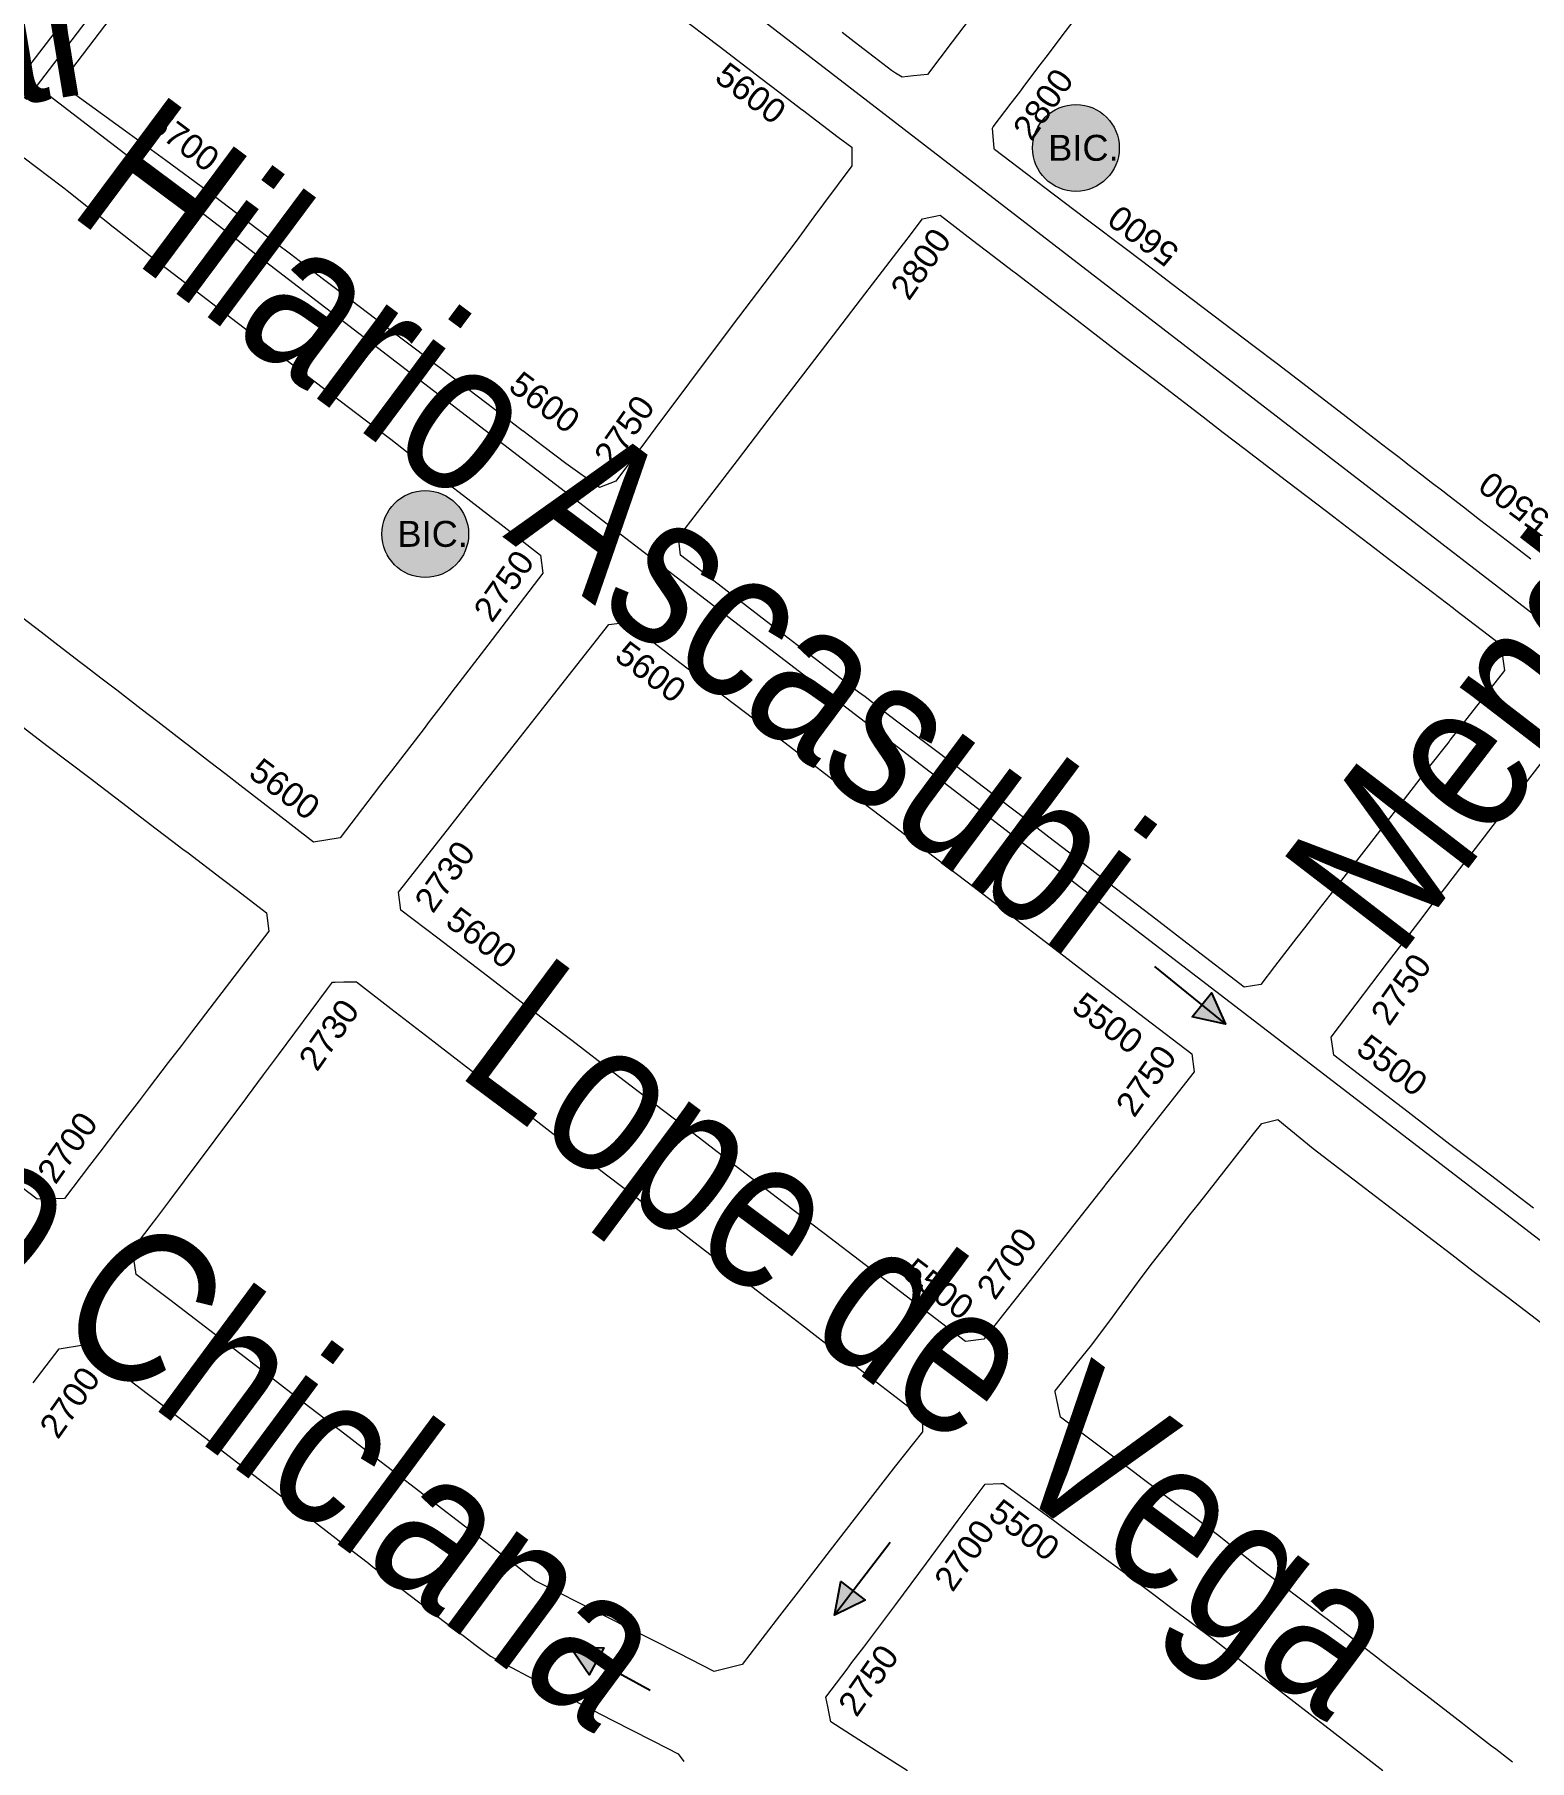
# Model space of a CAD drawing. Header units: millimetres. Extents: x 11558 to 23675, y 49449 to 61482.
# Drawn here: x 15054.5 to 15299.4, y 56467.3 to 56750.1 of the extents above; entities that cross this region are included whole.
import ezdxf

# ---------------------------------------------------------------- set-up
doc = ezdxf.new("R2010")
doc.units = ezdxf.units.MM
for name, color, linetype in [('0. plano base - nombres calles', 22, 'Continuous'), ('0. Plano Base - PLANO', 254, 'Continuous'), ('0. Plano base - sentido calles', 253, 'Continuous'), ('7. puesta en valor CC la lucila', 212, 'Continuous'), ('numeración', 7, 'Continuous')]:
    doc.layers.add(name, color=color, linetype=linetype)
doc.layers.add('Linea 19 Plaza Miserere', color=7, linetype='Continuous', true_color=0x575757)
doc.layers.add('Linea 707 - ex333', color=7, linetype='Continuous', true_color=0xad002b)
doc.layers.add('Linea Bicentenario Original', color=7, linetype='Continuous', true_color=0x0000cc, transparency=0.5)
doc.layers.get('7. puesta en valor CC la lucila').off()
doc.styles.get("Standard").update_dxf_attribs({"font": 'arial.ttf'})

# ---------------------------------------------------------------- blocks, each defined once
blk = doc.blocks.new('MANZANAS')
at = {"layer": '0. Plano Base - PLANO', "color": 0, "linetype": 'Continuous', "lineweight": 5}
for points in [[(5634488.4, 6178522.28), (5634487.61, 6178517.7), (5634486.47, 6178511.12), (5634484.54, 6178509.82), (5634482.99, 6178508.78), (5634481.76, 6178508.87), (5634480.96, 6178508.94), (5634477.42, 6178509.58), (5634473.33, 6178510.32), (5634470.93, 6178510.75)], [(5634610.83, 6178486.2), (5634606.05, 6178487.06), (5634600.39, 6178488.08), (5634597.1, 6178488.67), (5634594.19, 6178489.2), (5634592.89, 6178489.43), (5634590.55, 6178489.85), (5634588.66, 6178490.19), (5634585.79, 6178490.71), (5634585.39, 6178490.78), (5634584, 6178491.03), (5634581.58, 6178491.47), (5634579.8, 6178491.79), (5634571.75, 6178493.24), (5634563.25, 6178494.75), (5634559.16, 6178495.45), (5634554.55, 6178496.25), (5634550.37, 6178496.96), (5634546.16, 6178497.68), (5634537.78, 6178499.12), (5634533.64, 6178499.82), (5634528.92, 6178500.63), (5634520.48, 6178502.08), (5634511.86, 6178503.55), (5634510.08, 6178503.86), (5634501.88, 6178505.26), (5634501.79, 6178505.4), (5634499.97, 6178508.2), (5634500.01, 6178508.46), (5634500.83, 6178513.24), (5634501.22, 6178515.51), (5634501.46, 6178516.89), (5634502.16, 6178521.01), (5634502.54, 6178523.2), (5634503.17, 6178526.91), (5634504.02, 6178531.82)], [(5634660.23, 6178392.07), (5634656.52, 6178392.71), (5634651.76, 6178393.54), (5634643.25, 6178395.01), (5634634.76, 6178396.53), (5634628.13, 6178397.71), (5634627.26, 6178397.87), (5634626.35, 6178398.03), (5634619.63, 6178399.23), (5634617.89, 6178401.65), (5634619.05, 6178408.32), (5634620.5, 6178416.71), (5634621.95, 6178424.98), (5634622.58, 6178428.54), (5634622.62, 6178428.74), (5634623.27, 6178432.37), (5634623.53, 6178433.79), (5634624.05, 6178436.71), (5634625.06, 6178442.36), (5634625.67, 6178445.81), (5634626.05, 6178447.91), (5634626.56, 6178450.73), (5634629.47, 6178467)], [(5634361.42, 6178430.77), (5634368.92, 6178429.45), (5634369.45, 6178429.36), (5634370.16, 6178429.24), (5634374.19, 6178428.47), (5634374.6, 6178428.39), (5634378.49, 6178427.65), (5634379.32, 6178427.49), (5634379.85, 6178427.39), (5634388.1, 6178425.82), (5634396.7, 6178424.3), (5634404.83, 6178422.9), (5634413.29, 6178421.45), (5634422.35, 6178419.89), (5634427.44, 6178419.02), (5634430.82, 6178418.43), (5634436, 6178417.52), (5634439.21, 6178416.93), (5634447.65, 6178415.41), (5634450.83, 6178414.83), (5634457.41, 6178413.64), (5634457.86, 6178413.56), (5634466.52, 6178412), (5634468.24, 6178409.54), (5634467.18, 6178403.54), (5634465.66, 6178394.95), (5634464.15, 6178386.39), (5634464.11, 6178386.28), (5634463.44, 6178382.45), (5634462.91, 6178379.38), (5634462.67, 6178378), (5634461.13, 6178369.35), (5634460.57, 6178366.16), (5634460.53, 6178365.95), (5634458.73, 6178355.77), (5634455.2, 6178353.12), (5634447.33, 6178354.54), (5634440.17, 6178355.82), (5634437.39, 6178356.33), (5634433.97, 6178356.94), (5634429.7, 6178357.71), (5634428.91, 6178357.85), (5634423.48, 6178358.83), (5634420.06, 6178359.44), (5634415.12, 6178360.33), (5634411.89, 6178360.9), (5634408.91, 6178361.43), (5634407.83, 6178361.63), (5634403.15, 6178362.46), (5634399.76, 6178363.06), (5634394.6, 6178363.98)], [(5634699.01, 6178309.93), (5634698.43, 6178310.03), (5634695.63, 6178310.54), (5634694.77, 6178310.69), (5634689.88, 6178311.58), (5634688.83, 6178311.77), (5634681.37, 6178313.11), (5634678.41, 6178313.65), (5634676.74, 6178313.95), (5634672.71, 6178314.67), (5634671.62, 6178314.87), (5634668.4, 6178315.44), (5634664.52, 6178316.12), (5634661.1, 6178316.73), (5634660.88, 6178316.77), (5634647.33, 6178319.1), (5634638.96, 6178320.69), (5634633.76, 6178321.55), (5634630.28, 6178322.12), (5634624.02, 6178323.16), (5634621.98, 6178323.5), (5634614.28, 6178324.77), (5634612.9, 6178325), (5634607.23, 6178325.94), (5634606.09, 6178327.35), (5634604.56, 6178329.24), (5634604.47, 6178329.35), (5634605.67, 6178335.5), (5634606.26, 6178338.5), (5634607.11, 6178343.69), (5634607.65, 6178347.09), (5634608.47, 6178352.3), (5634608.96, 6178355.34), (5634609.8, 6178359.83), (5634610.03, 6178361.02), (5634610.8, 6178365.12), (5634611.23, 6178367.37), (5634611.64, 6178369.57), (5634613.94, 6178381.71), (5634614.34, 6178383.85), (5634616.37, 6178385.63), (5634623.7, 6178384.12), (5634625.74, 6178383.75), (5634628.92, 6178383.19), (5634632.04, 6178382.64), (5634633.15, 6178382.44), (5634639.52, 6178381.32), (5634640.35, 6178381.17), (5634640.7, 6178381.11), (5634651.85, 6178379.15), (5634656.23, 6178378.38), (5634660.32, 6178377.67), (5634663.28, 6178377.15), (5634674.52, 6178375.18)], [(5634400.84, 6178348.5), (5634409.1, 6178347.04), (5634417.88, 6178345.52), (5634426.26, 6178344.06), (5634427.21, 6178343.89), (5634431.33, 6178343.18), (5634434.68, 6178342.6), (5634436.7, 6178342.24), (5634437.77, 6178342.06), (5634444.47, 6178340.89), (5634447.78, 6178340.32), (5634453.68, 6178339.29), (5634455.4, 6178336.79), (5634452.86, 6178322.32), (5634451.8, 6178316.27), (5634451.33, 6178313.59), (5634450.72, 6178310.11), (5634449.84, 6178305.06), (5634449.36, 6178302.35), (5634448.83, 6178299.29), (5634448.36, 6178296.64), (5634447.53, 6178291.89), (5634447.06, 6178289.21), (5634445.88, 6178282.51), (5634444.23, 6178281.58), (5634442, 6178280.33), (5634437.18, 6178281.19)], [(5634611.7, 6178262.99), (5634605.73, 6178263.51), (5634599.79, 6178264.03), (5634596.86, 6178264.29), (5634595.98, 6178265.38), (5634595.24, 6178266.3), (5634594.28, 6178267.5), (5634595.24, 6178273.21), (5634595.46, 6178274.52), (5634595.99, 6178277.66), (5634597.44, 6178286.28), (5634598.8, 6178294.62), (5634599.95, 6178301.94), (5634600.15, 6178303.22), (5634601.35, 6178310.49), (5634603.57, 6178311.79), (5634603.89, 6178311.98), (5634614.3, 6178310.39), (5634619.61, 6178309.51), (5634624.43, 6178308.78), (5634629.89, 6178307.91), (5634634.46, 6178307.16), (5634638.21, 6178306.54), (5634641.48, 6178306), (5634646.52, 6178305.17), (5634652.44, 6178304.09), (5634655.39, 6178303.56), (5634663.86, 6178302.02), (5634672.57, 6178300.44), (5634680.78, 6178298.94)], [(5634455.25, 6178253.33), (5634456.49, 6178260.26), (5634459.7, 6178262.66), (5634472.67, 6178260.41), (5634476.75, 6178259.69), (5634477.68, 6178259.53), (5634485.42, 6178258.16), (5634486.37, 6178257.99), (5634496.37, 6178256.23), (5634503.82, 6178254.9), (5634507.47, 6178254.24), (5634512.6, 6178253.32), (5634513.95, 6178253.08), (5634514.52, 6178252.97), (5634517.64, 6178252.41), (5634518.23, 6178252.31), (5634523.04, 6178251.44), (5634529.25, 6178250.36), (5634531.37, 6178249.99), (5634533.59, 6178249.61), (5634537.15, 6178249.01), (5634539.28, 6178248.64), (5634542.4, 6178248.11), (5634546.33, 6178248.07), (5634549.37, 6178248.05), (5634550.32, 6178248.04), (5634551.86, 6178248.02), (5634553.43, 6178248.01), (5634555.91, 6178247.99), (5634564.93, 6178248.01), (5634572.31, 6178248.07), (5634575.05, 6178248.1), (5634577.1, 6178248.11), (5634578.45, 6178247.44)]]:
    blk.add_lwpolyline(points, dxfattribs=at)
blk.add_lwpolyline([(5634445.47, 6178500.95), (5634454.05, 6178499.46), (5634462.5, 6178497.99), (5634466.16, 6178497.36), (5634470.86, 6178496.54), (5634470.98, 6178496.52), (5634473.92, 6178496.01), (5634478.24, 6178495.26), (5634480.97, 6178494.79), (5634482.37, 6178492.11), (5634481.15, 6178484.43), (5634480.74, 6178481.82), (5634479.97, 6178476.95), (5634478.49, 6178468.31), (5634477.04, 6178459.83), (5634475.63, 6178451.28), (5634475.41, 6178449.89), (5634474.85, 6178446.51), (5634474.27, 6178442.96), (5634473.62, 6178438.99), (5634473, 6178435.17), (5634472.32, 6178431.03), (5634471.89, 6178428.42), (5634470.01, 6178426.28), (5634463.26, 6178427.23), (5634458.81, 6178427.99), (5634454.58, 6178428.72), (5634454.51, 6178428.73), (5634450.35, 6178429.45), (5634441.95, 6178430.9), (5634438.19, 6178431.54), (5634436.9, 6178431.76), (5634433.33, 6178432.38), (5634427.68, 6178433.35), (5634427.24, 6178433.43), (5634424.77, 6178433.85), (5634416.32, 6178435.31), (5634414.16, 6178435.68), (5634410.07, 6178436.38), (5634407.42, 6178436.84), (5634404.52, 6178437.34), (5634399.23, 6178438.25), (5634395.17, 6178438.95), (5634390.62, 6178439.73), (5634382.21, 6178441.06), (5634374.89, 6178442.16), (5634364.19, 6178443.76, -0.42039), (5634361.67, 6178447.23), (5634364.2, 6178462.01)], format="xyb", dxfattribs=at)
for points in [[(5634603.68, 6178404), (5634601.47, 6178402.33), (5634590.7, 6178404.24), (5634582.6, 6178405.68), (5634578.09, 6178406.49), (5634574.08, 6178407.2), (5634565.75, 6178408.68), (5634561.76, 6178409.39), (5634557.09, 6178410.22), (5634551.83, 6178411.15), (5634548.47, 6178411.73), (5634539.52, 6178413.27), (5634531.11, 6178414.72), (5634528, 6178415.26), (5634524.42, 6178415.88), (5634523.13, 6178416.1), (5634517.57, 6178417.07), (5634514.54, 6178417.61), (5634511.46, 6178418.16), (5634506.14, 6178419.12), (5634497.28, 6178420.71), (5634489.47, 6178422.11), (5634486.9, 6178422.57), (5634485.23, 6178425.01), (5634486.12, 6178430.03), (5634486.71, 6178433.32), (5634488, 6178440.63), (5634489.45, 6178448.82), (5634490.96, 6178457.36), (5634492.51, 6178466.09), (5634493.99, 6178474.45), (5634494.35, 6178476.48), (5634495.8, 6178484.66), (5634495.81, 6178484.74), (5634495.96, 6178485.6), (5634496.01, 6178485.88), (5634496.69, 6178489.73), (5634498.95, 6178491.59), (5634505.54, 6178490.43), (5634509.51, 6178489.73), (5634513.86, 6178488.96), (5634514.25, 6178488.89), (5634515.48, 6178488.67), (5634518.66, 6178488.11), (5634521.92, 6178487.53), (5634526.81, 6178486.67), (5634535.22, 6178485.18), (5634543.95, 6178483.64), (5634552.41, 6178482.14), (5634556.52, 6178481.42), (5634560.95, 6178480.63), (5634569.35, 6178479.16), (5634577.49, 6178477.74), (5634578.98, 6178477.48), (5634582.51, 6178476.87), (5634586.44, 6178476.18), (5634590.3, 6178475.51), (5634594.77, 6178474.73), (5634603.31, 6178473.25), (5634603.79, 6178473.16), (5634612.92, 6178471.54), (5634615.41, 6178468.04), (5634612.75, 6178453.77), (5634612.71, 6178453.55), (5634611.76, 6178448.46), (5634611.11, 6178444.99), (5634608.8, 6178432.26), (5634606.97, 6178422.18), (5634606.45, 6178419.32), (5634605.77, 6178415.53), (5634605.4, 6178413.52), (5634604.34, 6178407.64)], [(5634590.21, 6178331.47), (5634587.73, 6178329.75), (5634567.35, 6178333.32), (5634559.03, 6178334.78), (5634550.71, 6178336.23), (5634542.04, 6178337.75), (5634533.67, 6178339.21), (5634524.72, 6178340.78), (5634516.35, 6178342.25), (5634507.73, 6178343.76), (5634498.96, 6178345.29), (5634490.62, 6178346.75), (5634480.53, 6178348.52), (5634473.01, 6178349.83), (5634471.32, 6178352.28), (5634473.56, 6178364.07), (5634475.39, 6178373.74), (5634477.17, 6178383.1), (5634478.99, 6178392.66), (5634481.72, 6178407.05), (5634484.22, 6178408.78), (5634491.72, 6178407.46), (5634501.82, 6178405.7), (5634510.16, 6178404.24), (5634518.92, 6178402.7), (5634527.55, 6178401.19), (5634535.91, 6178399.73), (5634544.87, 6178398.16), (5634553.24, 6178396.7), (5634561.91, 6178395.18), (5634570.23, 6178393.72), (5634578.54, 6178392.27), (5634589.51, 6178390.34), (5634598.92, 6178388.7), (5634600.62, 6178386.24), (5634597.95, 6178372.19), (5634597.84, 6178371.6), (5634596.22, 6178363.09), (5634596.19, 6178362.95), (5634594.6, 6178354.59), (5634594.25, 6178352.74), (5634592.99, 6178346.08), (5634592.51, 6178343.55), (5634591.37, 6178337.57), (5634590.65, 6178333.76)], [(5634547.24, 6178262.55), (5634543.1, 6178262.45), (5634538.46, 6178263.4), (5634537.22, 6178263.62), (5634529.97, 6178264.89), (5634521.52, 6178266.37), (5634513.03, 6178267.87), (5634510.2, 6178268.37), (5634504.47, 6178269.4), (5634496.21, 6178270.87), (5634487.15, 6178272.48), (5634479.04, 6178273.93), (5634468.89, 6178275.74), (5634462.05, 6178276.83), (5634459.66, 6178280.16), (5634460.23, 6178283.48), (5634460.51, 6178285.14), (5634460.77, 6178286.65), (5634461.36, 6178290.15), (5634462.03, 6178294.12), (5634463.4, 6178302.39), (5634464.09, 6178306.65), (5634464.66, 6178310.19), (5634464.81, 6178311.12), (5634465.52, 6178315.49), (5634466.18, 6178319.57), (5634468.32, 6178332.83), (5634468.54, 6178334.22), (5634468.93, 6178334.43), (5634470.17, 6178335.08), (5634472.01, 6178336.04), (5634479, 6178334.79), (5634487.85, 6178333.19), (5634489.06, 6178332.98), (5634497.64, 6178331.43), (5634500.63, 6178330.89), (5634506.19, 6178329.89), (5634511.41, 6178328.96), (5634514.39, 6178328.42), (5634520.26, 6178327.37), (5634523.22, 6178326.84), (5634528.45, 6178325.91), (5634531.78, 6178325.32), (5634540.07, 6178323.84), (5634548.68, 6178322.31), (5634556.3, 6178320.96), (5634557.3, 6178320.78), (5634562.6, 6178319.85), (5634565.99, 6178319.25), (5634570.41, 6178318.47), (5634571.62, 6178318.25), (5634587.11, 6178315.51), (5634588.27, 6178313.39), (5634586.96, 6178306.4), (5634585.33, 6178297.63), (5634583.81, 6178289.19), (5634583.65, 6178288.32), (5634582.29, 6178280.72), (5634581.41, 6178275.85), (5634580.73, 6178272.06), (5634579.62, 6178265.93), (5634576.08, 6178262.82), (5634569.51, 6178262.76), (5634564.82, 6178262.71), (5634561.16, 6178262.68), (5634555.96, 6178262.63)]]:
    blk.add_lwpolyline(points, close=True, dxfattribs=at)
blk = doc.blocks.new('bic. original ida')
at = {"layer": 'Linea Bicentenario Original', "lineweight": 211, "true_color": 0xededed, "transparency": 33554674}
h = blk.add_hatch(color=7, dxfattribs=at)
h.dxf.hatch_style = 1
edge = h.paths.add_edge_path()
edge.add_arc((0, 0), 7.11, 0, 360)
at = {"layer": 'Linea Bicentenario Original', "color": 165, "lineweight": 9, "true_color": 0x5e67af}
blk.add_circle((0, 0), 7.11, dxfattribs=at)
at = {"layer": 'Linea Bicentenario Original', "color": 165, "lineweight": 15, "true_color": 0x5e67af, "insert": (-4.55, 2.15), "char_height": 4.25, "attachment_point": 1}
blk.add_mtext_dynamic_manual_height_columns('BIC.', width=16.4579, gutter_width=12.5, heights=[0], dxfattribs=at)
blk = doc.blocks.new('bic. original vuelta')
at = {"layer": 'Linea Bicentenario Original', "lineweight": 211, "true_color": 0xededed, "transparency": 33554674}
h = blk.add_hatch(color=7, dxfattribs=at)
h.dxf.hatch_style = 1
edge = h.paths.add_edge_path()
edge.add_arc((0, 0), 7.11, 0, 360)
at = {"layer": 'Linea Bicentenario Original', "color": 14, "lineweight": 15, "true_color": 0x8c0d0d}
blk.add_circle((0, 0), 7.11, dxfattribs=at)
at = {"layer": 'Linea Bicentenario Original', "color": 14, "lineweight": 15, "true_color": 0x8c0d0d, "insert": (-4.55, 2.15), "char_height": 4.25, "attachment_point": 1}
blk.add_mtext_dynamic_manual_height_columns('BIC.', width=16.4579, gutter_width=12.5, heights=[0], dxfattribs=at)

msp = doc.modelspace()

# ---------------------------------------------------------------- hatches: boundary and pattern name
at = {"layer": '0. Plano base - sentido calles', "linetype": 'Continuous', "lineweight": 25, "ltscale": 2, "true_color": 0x1a1a1a}
h = msp.add_hatch(color=250, dxfattribs=at)
h.dxf.hatch_style = 1
h.paths.add_polyline_path([(15249.63, 56587.97), (15247.32, 56593.06), (15245.75, 56591.12)])
h.paths.add_polyline_path([(15249.63, 56587.97), (15245.75, 56591.12), (15244.17, 56589.17)])
h = msp.add_hatch(color=250, dxfattribs=at)
h.dxf.hatch_style = 1
h.paths.add_polyline_path([(15185.57, 56491.13), (15190.59, 56493.58), (15188.6, 56495.1)])
h.paths.add_polyline_path([(15185.57, 56491.13), (15188.6, 56495.1), (15186.62, 56496.62)])
h = msp.add_hatch(color=250, dxfattribs=at)
h.dxf.hatch_style = 1
h.paths.add_polyline_path([(15142.19, 56485.96), (15145.38, 56481.37), (15146.58, 56483.57)])
h.paths.add_polyline_path([(15142.19, 56485.96), (15146.58, 56483.57), (15147.78, 56485.76)])
at = {"layer": 'Linea Bicentenario Original', "lineweight": 15, "true_color": 0x8c0d0d}
h = msp.add_hatch(dxfattribs=at)
h.set_pattern_fill('AR-HBONE', color=14)
h.set_pattern_definition([(45, (274.24, 3361.6), (1e-14, 143.6841), [304.8, -101.6]), (135, (346.09, 3433.44), (1e-14, 143.6841), [304.8, -101.6])])
h.paths.add_polyline_path([(15115.08, 56671.39, 1), (15123.45, 56671.39, 1)])
h.paths.add_polyline_path([(15115.71, 56668.75), (15123.75, 56668.75), (15123.75, 56673.9), (15115.71, 56673.9)], flags=9)

# ---------------------------------------------------------------- linework, layer by layer
at = {"layer": '0. Plano base - sentido calles', "color": 250, "linetype": 'Continuous', "lineweight": 25, "ltscale": 2, "true_color": 0x1a1a1a}
for points in [[(15237.98, 56597.42), (15249.63, 56587.97), (15244.17, 56589.17), (15247.32, 56593.06), (15249.63, 56587.97)], [(15194.68, 56503.04), (15185.57, 56491.13), (15186.62, 56496.62), (15190.59, 56493.58), (15185.57, 56491.13)], [(15155.36, 56478.78), (15142.19, 56485.96), (15147.78, 56485.76), (15145.38, 56481.37), (15142.19, 56485.96)]]:
    msp.add_lwpolyline(points, dxfattribs=at)
at = {"layer": 'Linea 19 Plaza Miserere', "lineweight": 15}
msp.add_lwpolyline([(14404.23, 57017.47), (14417.27, 56974.43), (14610.89, 57027.6), (14663.32, 56836.24), (14866.79, 56881.23), (15053.21, 56739.51), (15195.67, 56926.28), (15399.22, 56769.78), (15530.28, 56941.29), (15645.46, 56965.96), (15612.56, 57114.9), (15971.32, 57192.62), (15966.62, 57265.62), (15949.43, 57348.74), (16123.55, 57387.22), (16119.97, 57442.43), (16225.69, 57443.45), (16603.31, 57447.28), (17595.39, 57454.36)], dxfattribs=at)
at = {"layer": 'Linea 707 - ex333', "lineweight": 15}
msp.add_lwpolyline([(14418.69, 56035.24), (14434.01, 56302.72), (14448.16, 56492.87), (14390.15, 56700.8), (14681.55, 56781.19), (14666.99, 56832.56), (14868.04, 56876.75), (15049.24, 56739.24), (15246.82, 56996.72), (15148.91, 57071.52), (15023.27, 57567.06), (14956.4, 57785.2), (14862.37, 58079.84)], dxfattribs=at)
at = {"layer": 'Linea Bicentenario Original', "color": 165, "lineweight": 15, "true_color": 0x5e67af}
msp.add_lwpolyline([(15270.98, 55841.13), (15303.12, 56210.79), (15306.61, 56259.54), (15308.31, 56438.81), (15406.27, 56573.26), (14854.52, 56998.39), (14749.43, 56970.5), (14637.67, 56940.75), (14607.88, 57053.45), (14521.81, 57365.09), (14439.6, 57659.67), (14522.03, 57686.2), (14481.91, 57812.46), (14577.15, 57843.46), (14596.74, 57789.27)], dxfattribs=at)
at = {"layer": 'Linea Bicentenario Original', "color": 14, "lineweight": 15, "true_color": 0x8c0d0d}
msp.add_lwpolyline([(15474.96, 54947.17), (15468.93, 55089.76), (15461.99, 55309.98), (15977.84, 55329.01), (15960.47, 55789.33), (15248.52, 55763.91), (15288.68, 56244.77), (15306.84, 56249.45), (15374.45, 56229.18), (15460.68, 56430.05), (14880.38, 56875.57), (14873.65, 56880.39), (14661.17, 56833), (14471.07, 57529.64), (14658.37, 57592.11), (14605.15, 57763.93)], dxfattribs=at)

# ---------------------------------------------------------------- block references
at = {"layer": '0. Plano Base - PLANO', "color": 28, "lineweight": 5, "true_color": 0x0d0d0d, "rotation": 332.5463477508169}
msp.add_blockref('MANZANAS', (-7833237.48, -2828296.13), dxfattribs=at)
at = {"layer": '7. puesta en valor CC la lucila', "color": 250, "lineweight": 30, "rotation": 332.5463477508169}
msp.add_blockref('MANZANAS', (-7833237.48, -2828296.13), dxfattribs=at)
at = {"layer": 'Linea Bicentenario Original', "lineweight": 15}
for name, p in [('bic. original ida', (15225.13, 56731.5)), ('bic. original vuelta', (15118.5, 56668.25))]:
    msp.add_blockref(name, p, dxfattribs=at)

# ---------------------------------------------------------------- texts
at = {"layer": '0. plano base - nombres calles', "color": 250, "lineweight": 15, "true_color": 0x1a1a1a, "char_height": 25, "attachment_point": 1}
for s, insert, rotation in [('{\\fArial Narrow|b0|i0|c0|p34;Ángel T. de Alvear}', (14830.1, 56727.27), 9.3837), ('\\pt100;{\\fArial Narrow|b0|i0|c0|p34;Hilario Ascasubi}', (15074.57, 56741.12), 323.318), ('{\\fArial Narrow|b0|i0|c0|p34;Mendoza}', (15258, 56613.61), 52.451), ('\\pt100;{\\fArial Narrow|b0|i0|c0|p34;Feliciano Chiclana}', (14972.93, 56630.93), 323.4958), ('\\pt100;{\\fArial Narrow|b0|i0|c0|p34;Lope de Vega}', (15138.14, 56600.09), 323.318)]:
    msp.add_mtext_dynamic_manual_height_columns(s, width=329.255, gutter_width=12.5, heights=[0], dxfattribs=dict(at, insert=insert, rotation=rotation))
at = {"layer": 'numeración', "color": 251, "true_color": 0x606162, "char_height": 4, "attachment_point": 1}
for s, insert, rotation in [('\\pt12;5600', (15168.1, 56745.82), 323.0978), ('2800', (15214.54, 56734.76), 54.8948), ('\\pt12;5700', (15075.24, 56738.03), 323.0978), ('5600', (15239.94, 56711.77), 143.3239), ('2800', (15194.48, 56708.6), 54.8948), ('\\pt12;5600', (15134.32, 56695.18), 323.0978), ('2750', (15145.91, 56681.23), 54.8948), ('5500', (15300.7, 56668.13), 143.3239), ('2750', (15126.17, 56655.84), 54.8948), ('\\pt12;5600', (15151.71, 56651.01), 323.0978), ('\\pt12;5600', (15091.73, 56631.82), 323.0978), ('2730', (15116.49, 56608.22), 54.8948), ('\\pt12;5600', (15123.98, 56607.46), 323.0978), ('2750', (15273.18, 56589.76), 54.8948), ('\\pt12;5500', (15226.59, 56593.47), 323.0978), ('2730', (15097.5, 56582.31), 54.8948), ('\\pt12;5500', (15273.2, 56586.56), 323.0978), ('2750', (15231.4, 56574.76), 54.8948), ('2700', (15054.65, 56563.82), 54.8948), ('2700', (15208.59, 56544.84), 54.8948), ('\\pt12;5500', (15198.86, 56549.92), 323.0978), ('2700', (15055.04, 56522.07), 54.8948), ('\\pt12;5500', (15212.93, 56510.43), 323.0978), ('2700', (15201.64, 56497.03), 54.8948), ('2750', (15185.9, 56476.53), 54.8948)]:
    msp.add_mtext_dynamic_manual_height_columns(s, width=16.0314, gutter_width=12.5, heights=[0], dxfattribs=dict(at, insert=insert, rotation=rotation))

doc.saveas('drawing.dxf')
